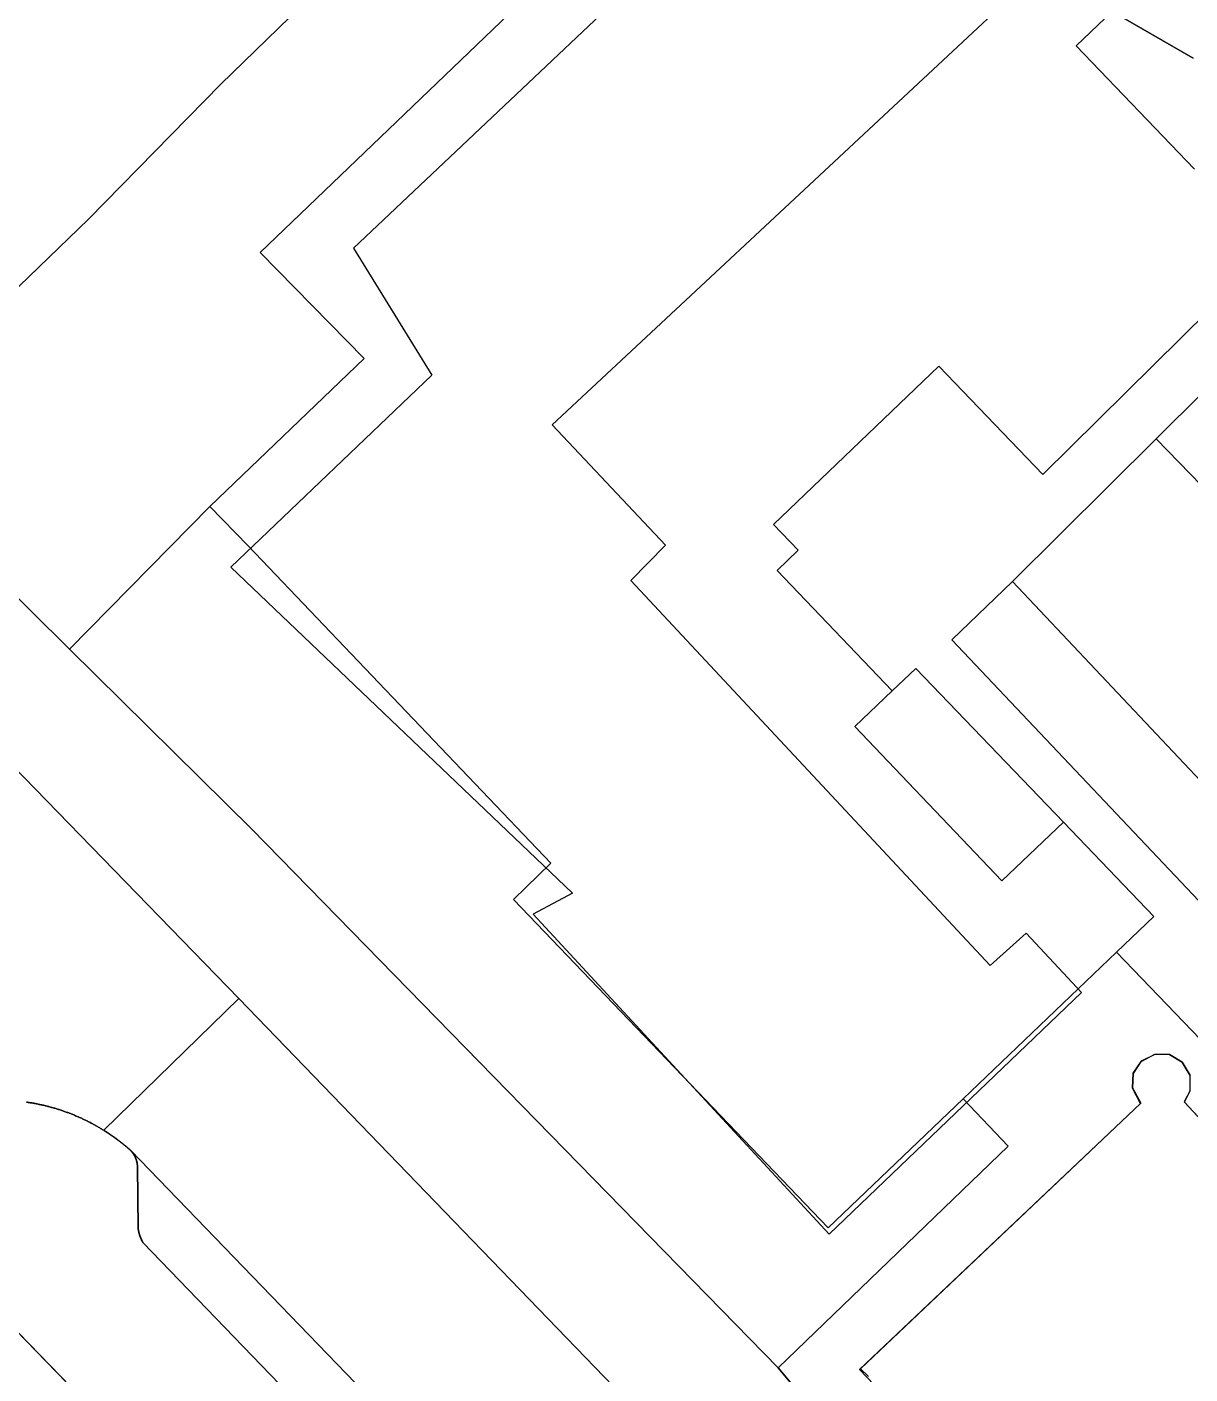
# Model space of a CAD drawing. Header units: metres. Extents: x -127 to 442, y -186 to 462.
# Drawn here: x 140.71 to 178.75, y 33.17 to 77.23 of the extents above; entities that cross this region are included whole.
import ezdxf

# ---------------------------------------------------------------- set-up
doc = ezdxf.new("R2010")
doc.units = ezdxf.units.M

msp = doc.modelspace()

# ---------------------------------------------------------------- linework, layer by layer
at = {"layer": 'building_2', "color": 1}
for points in [[(167.156, 84.906), (151.398, 70), (153.953, 65.844), (147.383, 59.562), (158.562, 48.906), (157.266, 48.219), (166.953, 37.75), (175.203, 45.656), (173.391, 47.594), (172.211, 46.531), (160.461, 59.125), (161.602, 60.281), (157.891, 64.219), (157.891, 64.219), (178.117, 83.094)], [(185.602, 11.156), (212.078, 36.219), (201.047, 47.844), (194.914, 42.031), (196.57, 40.312), (195.742, 39.5), (195.742, 39.25), (188, 31.875), (185.859, 34.25), (178.57, 42.062), (178.758, 42.438), (178.758, 42.938), (178.492, 43.375), (178.086, 43.625), (177.602, 43.625), (177.156, 43.406), (176.891, 43), (176.867, 42.531), (177.141, 42.031), (167.977, 33.344), (168.234, 33.094)]]:
    msp.add_lwpolyline(points, dxfattribs=at)
msp.add_lwpolyline([(157.469, 16.938), (139.328, 35.656), (139.164, 35.719), (139.07, 35.719), (138.977, 35.719), (138.844, 35.625), (138.477, 35.281), (138.531, 35.219), (131.695, 28.688), (131.578, 28.812), (131.406, 28.625), (131.523, 28.5), (137.516, 22.312), (137.688, 22.469), (147.531, 12.281), (147.391, 12.156), (152.336, 7.062), (158.141, 12.688), (159.188, 13.719), (156.758, 16.25), (157.469, 16.938)], close=True, dxfattribs=at)
at = {"layer": 'road_0', "color": 8}
for points in [[(178.855, 76.215), (176.208, 77.745), (175.032, 76.617), (178.9, 72.579)], [(180.28, 68.86), (173.937, 62.599), (170.536, 66.142), (170.536, 66.142), (165.131, 60.955), (165.935, 60.118), (165.249, 59.459), (169.009, 55.519), (169.788, 56.252), (174.61, 51.219), (177.567, 48.135), (176.351, 46.973), (179.09, 44.11)], [(181.338, 46.216), (170.96, 57.192), (172.95, 59.1), (177.644, 63.764), (182.285, 68.375)], [(182.285, 68.375), (177.644, 63.764), (186.883, 54.253)], [(167.578, 30.615), (165.28, 33.38), (148.07, 51), (148.07, 51), (142.105, 56.886), (138.288, 60.652)], [(140.699, 42.066), (140.729, 42.062), (140.758, 42.057), (140.788, 42.053), (140.817, 42.048), (140.847, 42.043), (140.876, 42.038), (140.905, 42.033), (140.935, 42.028), (140.964, 42.023), (140.993, 42.017), (141.023, 42.012), (141.052, 42.006), (141.081, 42), (141.11, 41.994), (141.139, 41.988), (141.168, 41.982), (141.197, 41.975), (141.227, 41.969), (141.256, 41.962), (141.285, 41.955), (141.314, 41.949), (141.342, 41.941), (141.371, 41.934), (141.4, 41.927), (141.429, 41.919), (141.458, 41.912), (141.487, 41.904), (141.515, 41.896), (141.544, 41.888), (141.573, 41.88), (141.601, 41.872), (141.63, 41.864), (141.658, 41.855), (141.687, 41.846), (141.715, 41.838), (141.744, 41.829), (141.772, 41.82), (141.8, 41.81), (141.829, 41.801), (141.857, 41.792), (141.885, 41.782), (141.913, 41.772), (141.942, 41.763), (141.97, 41.753), (141.998, 41.743), (142.026, 41.732), (142.054, 41.722), (142.081, 41.712), (142.109, 41.701), (142.137, 41.69), (142.165, 41.679), (142.192, 41.669), (142.22, 41.657), (142.248, 41.646), (142.275, 41.635), (142.303, 41.623), (142.33, 41.612), (142.357, 41.6), (142.385, 41.588), (142.412, 41.576), (142.439, 41.564), (142.466, 41.552), (142.494, 41.539), (142.521, 41.527), (142.548, 41.514), (142.574, 41.502), (142.601, 41.489), (142.628, 41.476), (142.655, 41.463), (142.682, 41.45), (142.708, 41.436), (142.735, 41.423), (142.761, 41.409), (142.788, 41.395), (142.814, 41.382), (142.84, 41.368), (142.867, 41.354), (142.893, 41.339), (142.919, 41.325), (142.945, 41.311), (142.971, 41.296), (142.997, 41.281), (143.023, 41.267), (143.048, 41.252), (143.074, 41.237), (143.1, 41.221), (143.125, 41.206), (143.151, 41.191), (143.176, 41.175), (143.202, 41.16), (143.227, 41.144), (143.227, 41.144), (147.64, 45.459), (136.9, 56.507)], [(136.9, 56.507), (147.64, 45.459), (182.565, 9.287)], [(179.09, 44.11), (176.351, 46.973), (171.328, 42.17), (172.8, 40.63), (165.28, 33.38), (167.578, 30.615)], [(182.565, 9.287), (147.64, 45.459), (147.64, 45.459), (143.227, 41.144), (143.227, 41.144), (143.232, 41.141), (143.236, 41.138), (143.241, 41.135), (143.246, 41.132), (143.251, 41.129), (143.255, 41.126), (143.26, 41.123), (143.265, 41.12), (143.27, 41.117), (143.274, 41.114), (143.279, 41.111), (143.284, 41.108), (143.288, 41.105), (143.293, 41.102), (143.298, 41.099), (143.302, 41.096), (143.307, 41.093), (143.312, 41.09), (143.317, 41.087), (143.321, 41.084), (143.326, 41.081), (143.331, 41.078), (143.335, 41.075), (143.34, 41.072), (143.345, 41.069), (143.349, 41.066), (143.354, 41.063), (143.359, 41.06), (143.363, 41.057), (143.368, 41.054), (143.373, 41.05), (143.377, 41.047), (143.382, 41.044), (143.387, 41.041), (143.391, 41.038), (143.396, 41.035), (143.4, 41.032), (143.405, 41.029), (143.41, 41.026), (143.414, 41.023), (143.419, 41.019), (143.424, 41.016), (143.428, 41.013), (143.433, 41.01), (143.438, 41.007), (143.442, 41.004), (143.447, 41.001), (143.451, 40.998), (143.456, 40.994), (143.461, 40.991), (143.465, 40.988), (143.47, 40.985), (143.474, 40.982), (143.479, 40.979), (143.484, 40.975), (143.488, 40.972), (143.493, 40.969), (143.497, 40.966), (143.502, 40.963), (143.507, 40.959), (143.511, 40.956), (143.516, 40.953), (143.52, 40.95), (143.525, 40.947), (143.529, 40.943), (143.534, 40.94), (143.539, 40.937), (143.543, 40.934), (143.548, 40.931), (143.552, 40.927), (143.557, 40.924), (143.561, 40.921), (143.566, 40.918), (143.57, 40.914), (143.575, 40.911), (143.579, 40.908), (143.584, 40.905), (143.588, 40.901), (143.593, 40.898), (143.598, 40.895), (143.602, 40.892), (143.607, 40.888), (143.611, 40.885), (143.616, 40.882), (143.62, 40.878), (143.625, 40.875), (143.629, 40.872), (143.634, 40.869), (143.638, 40.865), (143.643, 40.862), (143.647, 40.859), (143.652, 40.855), (143.656, 40.852), (143.661, 40.849), (143.665, 40.845), (143.67, 40.842), (143.674, 40.839), (143.679, 40.835), (143.683, 40.832), (143.683, 40.832), (143.687, 40.829), (143.692, 40.825), (143.696, 40.822), (143.701, 40.819), (143.705, 40.815), (143.71, 40.812), (143.714, 40.808), (143.719, 40.805), (143.723, 40.802), (143.727, 40.798), (143.732, 40.795), (143.736, 40.792), (143.741, 40.788), (143.745, 40.785), (143.75, 40.781), (143.754, 40.778), (143.758, 40.775), (143.763, 40.771), (143.767, 40.768), (143.772, 40.764), (143.776, 40.761), (143.78, 40.758), (143.785, 40.754), (143.789, 40.751), (143.794, 40.747), (143.798, 40.744), (143.802, 40.74), (143.807, 40.737), (143.811, 40.733), (143.815, 40.73), (143.82, 40.727), (143.824, 40.723), (143.829, 40.72), (143.833, 40.716), (143.837, 40.713), (143.842, 40.709), (143.846, 40.706), (143.85, 40.702), (143.855, 40.699), (143.859, 40.695), (143.863, 40.692), (143.868, 40.688), (143.872, 40.685), (143.876, 40.681), (143.881, 40.678), (143.885, 40.674), (143.889, 40.671), (143.894, 40.667), (143.898, 40.664), (143.902, 40.66), (143.907, 40.657), (143.911, 40.653), (143.915, 40.65), (143.919, 40.646), (143.924, 40.642), (143.928, 40.639), (143.932, 40.635), (143.937, 40.632), (143.941, 40.628), (143.945, 40.625), (143.95, 40.621), (143.954, 40.618), (143.958, 40.614), (143.962, 40.61), (143.967, 40.607), (143.971, 40.603), (143.975, 40.6), (143.979, 40.596), (143.984, 40.592), (143.988, 40.589), (143.992, 40.585), (143.996, 40.582), (144.001, 40.578), (144.005, 40.574), (144.009, 40.571), (144.013, 40.567), (144.018, 40.564), (144.022, 40.56), (144.026, 40.556), (144.03, 40.553), (144.035, 40.549), (144.039, 40.545), (144.043, 40.542), (144.047, 40.538), (144.051, 40.534), (144.056, 40.531), (144.06, 40.527), (144.064, 40.524), (144.068, 40.52), (144.072, 40.516), (144.077, 40.513), (144.081, 40.509), (144.085, 40.505), (144.089, 40.501), (144.093, 40.498), (144.097, 40.494), (144.102, 40.49), (144.106, 40.487), (144.11, 40.483), (144.11, 40.483), (178.417, 4.951)], [(169.139, 32.064), (167.944, 33.324), (177.137, 42.019), (176.867, 42.522), (176.893, 43.009), (177.157, 43.4), (177.603, 43.639), (178.085, 43.629), (178.493, 43.369), (178.761, 42.938)], [(178.758, 42.448), (178.566, 42.071), (187.885, 32.06)], [(176.711, 4.093), (144.51, 37.472), (144.51, 37.472), (144.509, 37.474), (144.508, 37.476), (144.507, 37.477), (144.506, 37.479), (144.505, 37.481), (144.504, 37.483), (144.503, 37.485), (144.502, 37.486), (144.501, 37.488), (144.5, 37.49), (144.499, 37.492), (144.498, 37.494), (144.497, 37.496), (144.496, 37.497), (144.495, 37.499), (144.494, 37.501), (144.493, 37.503), (144.492, 37.505), (144.491, 37.506), (144.49, 37.508), (144.489, 37.51), (144.488, 37.512), (144.487, 37.514), (144.486, 37.516), (144.485, 37.517), (144.484, 37.519), (144.484, 37.521), (144.483, 37.523), (144.482, 37.525), (144.481, 37.527), (144.48, 37.529), (144.479, 37.53), (144.478, 37.532), (144.477, 37.534), (144.476, 37.536), (144.475, 37.538), (144.474, 37.54), (144.473, 37.541), (144.472, 37.543), (144.472, 37.545), (144.471, 37.547), (144.47, 37.549), (144.469, 37.551), (144.468, 37.553), (144.467, 37.554), (144.466, 37.556), (144.465, 37.558), (144.464, 37.56), (144.463, 37.562), (144.463, 37.564), (144.462, 37.566), (144.461, 37.568), (144.46, 37.569), (144.459, 37.571), (144.458, 37.573), (144.457, 37.575), (144.457, 37.577), (144.456, 37.579), (144.455, 37.581), (144.454, 37.583), (144.453, 37.584), (144.452, 37.586), (144.451, 37.588), (144.451, 37.59), (144.45, 37.592), (144.449, 37.594), (144.448, 37.596), (144.447, 37.598), (144.446, 37.6), (144.446, 37.601), (144.445, 37.603), (144.444, 37.605), (144.443, 37.607), (144.442, 37.609), (144.442, 37.611), (144.441, 37.613), (144.44, 37.615), (144.439, 37.617), (144.438, 37.619), (144.438, 37.621), (144.437, 37.622), (144.436, 37.624), (144.435, 37.626), (144.434, 37.628), (144.434, 37.63), (144.433, 37.632), (144.432, 37.634), (144.431, 37.636), (144.431, 37.638), (144.43, 37.64), (144.429, 37.642), (144.428, 37.644), (144.427, 37.645), (144.427, 37.647), (144.426, 37.649), (144.425, 37.651), (144.424, 37.653), (144.424, 37.655), (144.423, 37.657), (144.423, 37.657), (144.422, 37.66), (144.421, 37.663), (144.42, 37.666), (144.419, 37.669), (144.418, 37.672), (144.417, 37.675), (144.415, 37.677), (144.414, 37.68), (144.413, 37.683), (144.412, 37.686), (144.411, 37.689), (144.41, 37.692), (144.409, 37.695), (144.408, 37.698), (144.407, 37.701), (144.406, 37.704), (144.405, 37.707), (144.404, 37.71), (144.403, 37.713), (144.402, 37.716), (144.401, 37.719), (144.401, 37.722), (144.4, 37.725), (144.399, 37.728), (144.398, 37.731), (144.397, 37.733), (144.396, 37.736), (144.395, 37.739), (144.394, 37.742), (144.393, 37.745), (144.392, 37.748), (144.391, 37.751), (144.39, 37.754), (144.39, 37.757), (144.389, 37.76), (144.388, 37.763), (144.387, 37.766), (144.386, 37.769), (144.385, 37.772), (144.385, 37.775), (144.384, 37.778), (144.383, 37.781), (144.382, 37.784), (144.381, 37.787), (144.381, 37.79), (144.38, 37.793), (144.379, 37.796), (144.378, 37.799), (144.377, 37.802), (144.377, 37.805), (144.376, 37.808), (144.375, 37.811), (144.374, 37.814), (144.374, 37.817), (144.373, 37.82), (144.372, 37.824), (144.372, 37.827), (144.371, 37.83), (144.37, 37.833), (144.369, 37.836), (144.369, 37.839), (144.368, 37.842), (144.367, 37.845), (144.367, 37.848), (144.366, 37.851), (144.365, 37.854), (144.365, 37.857), (144.364, 37.86), (144.364, 37.863), (144.363, 37.866), (144.362, 37.869), (144.362, 37.872), (144.361, 37.875), (144.361, 37.878), (144.36, 37.881), (144.359, 37.884), (144.359, 37.887), (144.358, 37.89), (144.358, 37.894), (144.357, 37.897), (144.357, 37.9), (144.356, 37.903), (144.356, 37.906), (144.355, 37.909), (144.354, 37.912), (144.354, 37.915), (144.353, 37.918), (144.353, 37.921), (144.352, 37.924), (144.352, 37.927), (144.352, 37.93), (144.351, 37.933), (144.351, 37.937), (144.35, 37.94), (144.35, 37.943), (144.349, 37.946), (144.349, 37.949), (144.348, 37.952), (144.348, 37.955), (144.348, 37.955), (144.33, 39.951), (144.33, 39.951), (144.33, 39.953), (144.33, 39.956), (144.33, 39.958), (144.33, 39.961), (144.33, 39.963), (144.33, 39.966), (144.329, 39.968), (144.329, 39.97), (144.329, 39.973), (144.329, 39.975), (144.329, 39.978), (144.329, 39.98), (144.329, 39.983), (144.328, 39.985), (144.328, 39.987), (144.328, 39.99), (144.328, 39.992), (144.328, 39.995), (144.328, 39.997), (144.327, 40), (144.327, 40.002), (144.327, 40.004), (144.327, 40.007), (144.327, 40.009), (144.326, 40.012), (144.326, 40.014), (144.326, 40.016), (144.326, 40.019), (144.325, 40.021), (144.325, 40.024), (144.325, 40.026), (144.324, 40.029), (144.324, 40.031), (144.324, 40.033), (144.323, 40.036), (144.323, 40.038), (144.323, 40.041), (144.322, 40.043), (144.322, 40.045), (144.322, 40.048), (144.321, 40.05), (144.321, 40.053), (144.321, 40.055), (144.32, 40.057), (144.32, 40.06), (144.32, 40.062), (144.319, 40.065), (144.319, 40.067), (144.318, 40.069), (144.318, 40.072), (144.317, 40.074), (144.317, 40.077), (144.317, 40.079), (144.316, 40.081), (144.316, 40.084), (144.315, 40.086), (144.315, 40.089), (144.314, 40.091), (144.314, 40.093), (144.313, 40.096), (144.313, 40.098), (144.312, 40.1), (144.312, 40.103), (144.311, 40.105), (144.311, 40.108), (144.31, 40.11), (144.309, 40.112), (144.309, 40.115), (144.308, 40.117), (144.308, 40.119), (144.307, 40.122), (144.307, 40.124), (144.306, 40.126), (144.305, 40.129), (144.305, 40.131), (144.304, 40.133), (144.304, 40.136), (144.303, 40.138), (144.302, 40.141), (144.302, 40.143), (144.301, 40.145), (144.3, 40.148), (144.3, 40.15), (144.299, 40.152), (144.298, 40.155), (144.298, 40.157), (144.297, 40.159), (144.296, 40.162), (144.296, 40.164), (144.295, 40.166), (144.294, 40.169), (144.293, 40.171), (144.293, 40.173), (144.292, 40.175), (144.291, 40.178), (144.29, 40.18), (144.29, 40.182), (144.289, 40.185), (144.288, 40.187), (144.288, 40.187), (144.287, 40.19), (144.286, 40.194), (144.285, 40.197), (144.283, 40.2), (144.282, 40.204), (144.281, 40.207), (144.28, 40.21), (144.279, 40.214), (144.277, 40.217), (144.276, 40.22), (144.275, 40.223), (144.274, 40.227), (144.272, 40.23), (144.271, 40.233), (144.27, 40.236), (144.268, 40.24), (144.267, 40.243), (144.266, 40.246), (144.264, 40.249), (144.263, 40.253), (144.261, 40.256), (144.26, 40.259), (144.258, 40.262), (144.257, 40.265), (144.256, 40.269), (144.254, 40.272), (144.253, 40.275), (144.251, 40.278), (144.249, 40.281), (144.248, 40.285), (144.246, 40.288), (144.245, 40.291), (144.243, 40.294), (144.242, 40.297), (144.24, 40.3), (144.238, 40.303), (144.237, 40.306), (144.235, 40.31), (144.233, 40.313), (144.232, 40.316), (144.23, 40.319), (144.228, 40.322), (144.227, 40.325), (144.225, 40.328), (144.223, 40.331), (144.221, 40.334), (144.22, 40.337), (144.218, 40.34), (144.216, 40.343), (144.214, 40.346), (144.212, 40.349), (144.211, 40.352), (144.209, 40.355), (144.207, 40.358), (144.205, 40.361), (144.203, 40.364), (144.201, 40.367), (144.199, 40.37), (144.197, 40.373), (144.195, 40.376), (144.193, 40.379), (144.191, 40.382), (144.19, 40.385), (144.188, 40.388), (144.186, 40.39), (144.183, 40.393), (144.181, 40.396), (144.179, 40.399), (144.177, 40.402), (144.175, 40.405), (144.173, 40.408), (144.171, 40.41), (144.169, 40.413), (144.167, 40.416), (144.165, 40.419), (144.163, 40.422), (144.16, 40.424), (144.158, 40.427), (144.156, 40.43), (144.154, 40.433), (144.152, 40.435), (144.149, 40.438), (144.147, 40.441), (144.145, 40.444), (144.143, 40.446), (144.14, 40.449), (144.138, 40.452), (144.136, 40.454), (144.134, 40.457), (144.131, 40.46), (144.129, 40.462), (144.127, 40.465), (144.124, 40.468), (144.122, 40.47), (144.12, 40.473), (144.117, 40.475), (144.115, 40.478), (144.112, 40.48), (144.11, 40.483), (144.11, 40.483), (144.106, 40.487), (144.102, 40.49), (144.097, 40.494), (144.093, 40.498), (144.089, 40.501), (144.085, 40.505), (144.081, 40.509), (144.077, 40.513), (144.072, 40.516), (144.068, 40.52), (144.064, 40.524), (144.06, 40.527), (144.056, 40.531), (144.051, 40.534), (144.047, 40.538), (144.043, 40.542), (144.039, 40.545), (144.035, 40.549), (144.03, 40.553), (144.026, 40.556), (144.022, 40.56), (144.018, 40.564), (144.013, 40.567), (144.009, 40.571), (144.005, 40.574), (144.001, 40.578), (143.996, 40.582), (143.992, 40.585), (143.988, 40.589), (143.984, 40.592), (143.979, 40.596), (143.975, 40.6), (143.971, 40.603), (143.967, 40.607), (143.962, 40.61), (143.958, 40.614), (143.954, 40.618), (143.95, 40.621), (143.945, 40.625), (143.941, 40.628), (143.937, 40.632), (143.932, 40.635), (143.928, 40.639), (143.924, 40.642), (143.919, 40.646), (143.915, 40.65), (143.911, 40.653), (143.907, 40.657), (143.902, 40.66), (143.898, 40.664), (143.894, 40.667), (143.889, 40.671), (143.885, 40.674), (143.881, 40.678), (143.876, 40.681), (143.872, 40.685), (143.868, 40.688), (143.863, 40.692), (143.859, 40.695), (143.855, 40.699), (143.85, 40.702), (143.846, 40.706), (143.842, 40.709), (143.837, 40.713), (143.833, 40.716), (143.829, 40.72), (143.824, 40.723), (143.82, 40.727), (143.815, 40.73), (143.811, 40.733), (143.807, 40.737), (143.802, 40.74), (143.798, 40.744), (143.794, 40.747), (143.789, 40.751), (143.785, 40.754), (143.78, 40.758), (143.776, 40.761), (143.772, 40.764), (143.767, 40.768), (143.763, 40.771), (143.758, 40.775), (143.754, 40.778), (143.75, 40.781), (143.745, 40.785), (143.741, 40.788), (143.736, 40.792), (143.732, 40.795), (143.727, 40.798), (143.723, 40.802), (143.719, 40.805), (143.714, 40.808), (143.71, 40.812), (143.705, 40.815), (143.701, 40.819), (143.696, 40.822), (143.692, 40.825), (143.687, 40.829), (143.683, 40.832), (143.683, 40.832), (143.679, 40.835), (143.674, 40.839), (143.67, 40.842), (143.665, 40.845), (143.661, 40.849), (143.656, 40.852), (143.652, 40.855), (143.647, 40.859), (143.643, 40.862), (143.638, 40.865), (143.634, 40.869), (143.629, 40.872), (143.625, 40.875), (143.62, 40.878), (143.616, 40.882), (143.611, 40.885), (143.607, 40.888), (143.602, 40.892), (143.598, 40.895), (143.593, 40.898), (143.588, 40.901), (143.584, 40.905), (143.579, 40.908), (143.575, 40.911), (143.57, 40.914), (143.566, 40.918), (143.561, 40.921), (143.557, 40.924), (143.552, 40.927), (143.548, 40.931), (143.543, 40.934), (143.539, 40.937), (143.534, 40.94), (143.529, 40.943), (143.525, 40.947), (143.52, 40.95), (143.516, 40.953), (143.511, 40.956), (143.507, 40.959), (143.502, 40.963), (143.497, 40.966), (143.493, 40.969), (143.488, 40.972), (143.484, 40.975), (143.479, 40.979), (143.474, 40.982), (143.47, 40.985), (143.465, 40.988), (143.461, 40.991), (143.456, 40.994), (143.451, 40.998), (143.447, 41.001), (143.442, 41.004), (143.438, 41.007), (143.433, 41.01), (143.428, 41.013), (143.424, 41.016), (143.419, 41.019), (143.414, 41.023), (143.41, 41.026), (143.405, 41.029), (143.4, 41.032), (143.396, 41.035), (143.391, 41.038), (143.387, 41.041), (143.382, 41.044), (143.377, 41.047), (143.373, 41.05), (143.368, 41.054), (143.363, 41.057), (143.359, 41.06), (143.354, 41.063), (143.349, 41.066), (143.345, 41.069), (143.34, 41.072), (143.335, 41.075), (143.331, 41.078), (143.326, 41.081), (143.321, 41.084), (143.317, 41.087), (143.312, 41.09), (143.307, 41.093), (143.302, 41.096), (143.298, 41.099), (143.293, 41.102), (143.288, 41.105), (143.284, 41.108), (143.279, 41.111), (143.274, 41.114), (143.27, 41.117), (143.265, 41.12), (143.26, 41.123), (143.255, 41.126), (143.251, 41.129), (143.246, 41.132), (143.241, 41.135), (143.236, 41.138), (143.232, 41.141), (143.227, 41.144), (143.227, 41.144), (143.202, 41.16), (143.176, 41.175), (143.151, 41.191), (143.125, 41.206), (143.1, 41.221), (143.074, 41.237), (143.048, 41.252), (143.023, 41.267), (142.997, 41.281), (142.971, 41.296), (142.945, 41.311), (142.919, 41.325), (142.893, 41.339), (142.867, 41.354), (142.84, 41.368), (142.814, 41.382), (142.788, 41.395), (142.761, 41.409), (142.735, 41.423), (142.708, 41.436), (142.682, 41.45), (142.655, 41.463), (142.628, 41.476), (142.601, 41.489), (142.574, 41.502), (142.548, 41.514), (142.521, 41.527), (142.494, 41.539), (142.466, 41.552), (142.439, 41.564), (142.412, 41.576), (142.385, 41.588), (142.357, 41.6), (142.33, 41.612), (142.303, 41.623), (142.275, 41.635), (142.248, 41.646), (142.22, 41.657), (142.192, 41.669), (142.165, 41.679), (142.137, 41.69), (142.109, 41.701), (142.081, 41.712), (142.054, 41.722), (142.026, 41.732), (141.998, 41.743), (141.97, 41.753), (141.942, 41.763), (141.913, 41.772), (141.885, 41.782), (141.857, 41.792), (141.829, 41.801), (141.8, 41.81), (141.772, 41.82), (141.744, 41.829), (141.715, 41.838), (141.687, 41.846), (141.658, 41.855), (141.63, 41.864), (141.601, 41.872), (141.573, 41.88), (141.544, 41.888), (141.515, 41.896), (141.487, 41.904), (141.458, 41.912), (141.429, 41.919), (141.4, 41.927), (141.371, 41.934), (141.342, 41.941), (141.314, 41.949), (141.285, 41.955), (141.256, 41.962), (141.227, 41.969), (141.197, 41.975), (141.168, 41.982), (141.139, 41.988), (141.11, 41.994), (141.081, 42), (141.052, 42.006), (141.023, 42.012), (140.993, 42.017), (140.964, 42.023), (140.935, 42.028), (140.905, 42.033), (140.876, 42.038), (140.847, 42.043), (140.817, 42.048), (140.788, 42.053), (140.758, 42.057), (140.729, 42.062), (140.699, 42.066)], [(178.417, 4.951), (144.11, 40.483), (144.11, 40.483), (144.112, 40.48), (144.115, 40.478), (144.117, 40.475), (144.12, 40.473), (144.122, 40.47), (144.124, 40.468), (144.127, 40.465), (144.129, 40.462), (144.131, 40.46), (144.134, 40.457), (144.136, 40.454), (144.138, 40.452), (144.14, 40.449), (144.143, 40.446), (144.145, 40.444), (144.147, 40.441), (144.149, 40.438), (144.152, 40.435), (144.154, 40.433), (144.156, 40.43), (144.158, 40.427), (144.16, 40.424), (144.163, 40.422), (144.165, 40.419), (144.167, 40.416), (144.169, 40.413), (144.171, 40.41), (144.173, 40.408), (144.175, 40.405), (144.177, 40.402), (144.179, 40.399), (144.181, 40.396), (144.183, 40.393), (144.186, 40.39), (144.188, 40.388), (144.19, 40.385), (144.191, 40.382), (144.193, 40.379), (144.195, 40.376), (144.197, 40.373), (144.199, 40.37), (144.201, 40.367), (144.203, 40.364), (144.205, 40.361), (144.207, 40.358), (144.209, 40.355), (144.211, 40.352), (144.212, 40.349), (144.214, 40.346), (144.216, 40.343), (144.218, 40.34), (144.22, 40.337), (144.221, 40.334), (144.223, 40.331), (144.225, 40.328), (144.227, 40.325), (144.228, 40.322), (144.23, 40.319), (144.232, 40.316), (144.233, 40.313), (144.235, 40.31), (144.237, 40.306), (144.238, 40.303), (144.24, 40.3), (144.242, 40.297), (144.243, 40.294), (144.245, 40.291), (144.246, 40.288), (144.248, 40.285), (144.249, 40.281), (144.251, 40.278), (144.253, 40.275), (144.254, 40.272), (144.256, 40.269), (144.257, 40.265), (144.258, 40.262), (144.26, 40.259), (144.261, 40.256), (144.263, 40.253), (144.264, 40.249), (144.266, 40.246), (144.267, 40.243), (144.268, 40.24), (144.27, 40.236), (144.271, 40.233), (144.272, 40.23), (144.274, 40.227), (144.275, 40.223), (144.276, 40.22), (144.277, 40.217), (144.279, 40.214), (144.28, 40.21), (144.281, 40.207), (144.282, 40.204), (144.283, 40.2), (144.285, 40.197), (144.286, 40.194), (144.287, 40.19), (144.288, 40.187), (144.288, 40.187), (144.289, 40.185), (144.29, 40.182), (144.29, 40.18), (144.291, 40.178), (144.292, 40.175), (144.293, 40.173), (144.293, 40.171), (144.294, 40.169), (144.295, 40.166), (144.296, 40.164), (144.296, 40.162), (144.297, 40.159), (144.298, 40.157), (144.298, 40.155), (144.299, 40.152), (144.3, 40.15), (144.3, 40.148), (144.301, 40.145), (144.302, 40.143), (144.302, 40.141), (144.303, 40.138), (144.304, 40.136), (144.304, 40.133), (144.305, 40.131), (144.305, 40.129), (144.306, 40.126), (144.307, 40.124), (144.307, 40.122), (144.308, 40.119), (144.308, 40.117), (144.309, 40.115), (144.309, 40.112), (144.31, 40.11), (144.311, 40.108), (144.311, 40.105), (144.312, 40.103), (144.312, 40.1), (144.313, 40.098), (144.313, 40.096), (144.314, 40.093), (144.314, 40.091), (144.315, 40.089), (144.315, 40.086), (144.316, 40.084), (144.316, 40.081), (144.317, 40.079), (144.317, 40.077), (144.317, 40.074), (144.318, 40.072), (144.318, 40.069), (144.319, 40.067), (144.319, 40.065), (144.32, 40.062), (144.32, 40.06), (144.32, 40.057), (144.321, 40.055), (144.321, 40.053), (144.321, 40.05), (144.322, 40.048), (144.322, 40.045), (144.322, 40.043), (144.323, 40.041), (144.323, 40.038), (144.323, 40.036), (144.324, 40.033), (144.324, 40.031), (144.324, 40.029), (144.325, 40.026), (144.325, 40.024), (144.325, 40.021), (144.326, 40.019), (144.326, 40.016), (144.326, 40.014), (144.326, 40.012), (144.327, 40.009), (144.327, 40.007), (144.327, 40.004), (144.327, 40.002), (144.327, 40), (144.328, 39.997), (144.328, 39.995), (144.328, 39.992), (144.328, 39.99), (144.328, 39.987), (144.328, 39.985), (144.329, 39.983), (144.329, 39.98), (144.329, 39.978), (144.329, 39.975), (144.329, 39.973), (144.329, 39.97), (144.329, 39.968), (144.33, 39.966), (144.33, 39.963), (144.33, 39.961), (144.33, 39.958), (144.33, 39.956), (144.33, 39.953), (144.33, 39.951), (144.33, 39.951), (144.348, 37.955), (144.348, 37.955), (144.348, 37.952), (144.349, 37.949), (144.349, 37.946), (144.35, 37.943), (144.35, 37.94), (144.351, 37.937), (144.351, 37.933), (144.352, 37.93), (144.352, 37.927), (144.352, 37.924), (144.353, 37.921), (144.353, 37.918), (144.354, 37.915), (144.354, 37.912), (144.355, 37.909), (144.356, 37.906), (144.356, 37.903), (144.357, 37.9), (144.357, 37.897), (144.358, 37.894), (144.358, 37.89), (144.359, 37.887), (144.359, 37.884), (144.36, 37.881), (144.361, 37.878), (144.361, 37.875), (144.362, 37.872), (144.362, 37.869), (144.363, 37.866), (144.364, 37.863), (144.364, 37.86), (144.365, 37.857), (144.365, 37.854), (144.366, 37.851), (144.367, 37.848), (144.367, 37.845), (144.368, 37.842), (144.369, 37.839), (144.369, 37.836), (144.37, 37.833), (144.371, 37.83), (144.372, 37.827), (144.372, 37.824), (144.373, 37.82), (144.374, 37.817), (144.374, 37.814), (144.375, 37.811), (144.376, 37.808), (144.377, 37.805), (144.377, 37.802), (144.378, 37.799), (144.379, 37.796), (144.38, 37.793), (144.381, 37.79), (144.381, 37.787), (144.382, 37.784), (144.383, 37.781), (144.384, 37.778), (144.385, 37.775), (144.385, 37.772), (144.386, 37.769), (144.387, 37.766), (144.388, 37.763), (144.389, 37.76), (144.39, 37.757), (144.39, 37.754), (144.391, 37.751), (144.392, 37.748), (144.393, 37.745), (144.394, 37.742), (144.395, 37.739), (144.396, 37.736), (144.397, 37.733), (144.398, 37.731), (144.399, 37.728), (144.4, 37.725), (144.401, 37.722), (144.401, 37.719), (144.402, 37.716), (144.403, 37.713), (144.404, 37.71), (144.405, 37.707), (144.406, 37.704), (144.407, 37.701), (144.408, 37.698), (144.409, 37.695), (144.41, 37.692), (144.411, 37.689), (144.412, 37.686), (144.413, 37.683), (144.414, 37.68), (144.415, 37.677), (144.417, 37.675), (144.418, 37.672), (144.419, 37.669), (144.42, 37.666), (144.421, 37.663), (144.422, 37.66), (144.423, 37.657), (144.423, 37.657), (144.424, 37.655), (144.424, 37.653), (144.425, 37.651), (144.426, 37.649), (144.427, 37.647), (144.427, 37.645), (144.428, 37.644), (144.429, 37.642), (144.43, 37.64), (144.431, 37.638), (144.431, 37.636), (144.432, 37.634), (144.433, 37.632), (144.434, 37.63), (144.434, 37.628), (144.435, 37.626), (144.436, 37.624), (144.437, 37.622), (144.438, 37.621), (144.438, 37.619), (144.439, 37.617), (144.44, 37.615), (144.441, 37.613), (144.442, 37.611), (144.442, 37.609), (144.443, 37.607), (144.444, 37.605), (144.445, 37.603), (144.446, 37.601), (144.446, 37.6), (144.447, 37.598), (144.448, 37.596), (144.449, 37.594), (144.45, 37.592), (144.451, 37.59), (144.451, 37.588), (144.452, 37.586), (144.453, 37.584), (144.454, 37.583), (144.455, 37.581), (144.456, 37.579), (144.457, 37.577), (144.457, 37.575), (144.458, 37.573), (144.459, 37.571), (144.46, 37.569), (144.461, 37.568), (144.462, 37.566), (144.463, 37.564), (144.463, 37.562), (144.464, 37.56), (144.465, 37.558), (144.466, 37.556), (144.467, 37.554), (144.468, 37.553), (144.469, 37.551), (144.47, 37.549), (144.471, 37.547), (144.472, 37.545), (144.472, 37.543), (144.473, 37.541), (144.474, 37.54), (144.475, 37.538), (144.476, 37.536), (144.477, 37.534), (144.478, 37.532), (144.479, 37.53), (144.48, 37.529), (144.481, 37.527), (144.482, 37.525), (144.483, 37.523), (144.484, 37.521), (144.484, 37.519), (144.485, 37.517), (144.486, 37.516), (144.487, 37.514), (144.488, 37.512), (144.489, 37.51), (144.49, 37.508), (144.491, 37.506), (144.492, 37.505), (144.493, 37.503), (144.494, 37.501), (144.495, 37.499), (144.496, 37.497), (144.497, 37.496), (144.498, 37.494), (144.499, 37.492), (144.5, 37.49), (144.501, 37.488), (144.502, 37.486), (144.503, 37.485), (144.504, 37.483), (144.505, 37.481), (144.506, 37.479), (144.507, 37.477), (144.508, 37.476), (144.509, 37.474), (144.51, 37.472), (144.51, 37.472), (176.711, 4.093)], [(139.417, 35.571), (157.464, 16.94)]]:
    msp.add_lwpolyline(points, dxfattribs=at)
msp.add_lwpolyline([(177.644, 63.764), (172.95, 59.1), (181.99, 49.5), (186.883, 54.253), (177.644, 63.764)], close=True, dxfattribs=at)
at = {"layer": 'road_5', "color": 3}
msp.add_lwpolyline([(181.99, 49.5), (172.95, 59.1), (170.96, 57.192), (181.338, 46.216)], dxfattribs=at)
at = {"layer": 'terrain_0', "color": 8}
for points in [[(171.964, 92.509), (148.345, 69.861), (151.746, 66.387), (146.701, 61.545), (147.949, 60.259), (157.85, 49.88), (156.63, 48.689), (166.915, 37.951), (171.328, 42.17), (176.351, 46.973), (177.567, 48.135), (174.61, 51.219), (172.593, 49.302), (167.787, 54.357), (169.009, 55.519), (165.249, 59.459), (165.935, 60.118), (165.131, 60.955), (170.536, 66.142), (173.937, 62.599), (180.28, 68.86)], [(178.9, 72.579), (175.032, 76.617), (176.208, 77.745), (178.855, 76.215)]]:
    msp.add_lwpolyline(points, dxfattribs=at)
msp.add_lwpolyline([(169.009, 55.519), (167.787, 54.357), (172.593, 49.302), (174.61, 51.219), (169.788, 56.252), (169.009, 55.519)], close=True, dxfattribs=at)
at = {"layer": 'terrain_5', "color": 3}
msp.add_lwpolyline([(138.288, 60.652), (142.105, 56.886), (146.701, 61.545), (151.746, 66.387), (148.345, 69.861), (171.964, 92.509), (171.964, 92.509), (168.91, 95.689), (167.63, 94.65), (163.22, 91.07), (147.06, 75.36), (142.725, 70.943), (135.587, 64.053)], dxfattribs=at)
msp.add_lwpolyline([(156.63, 48.689), (157.85, 49.88), (147.949, 60.259), (146.701, 61.545), (142.105, 56.886), (148.07, 51), (165.28, 33.38), (172.8, 40.63), (171.328, 42.17), (166.915, 37.951), (156.63, 48.689)], close=True, dxfattribs=at)
at = {"layer": 'water', "color": 5}
msp.add_lwpolyline([(135.587, 64.053), (142.725, 70.943), (147.06, 75.36), (163.22, 91.07), (167.63, 94.65), (154.38, 104.187), (153.984, 103.433), (153.582, 102.669), (140.55, 77.87)], dxfattribs=at)

doc.saveas('drawing.dxf')
